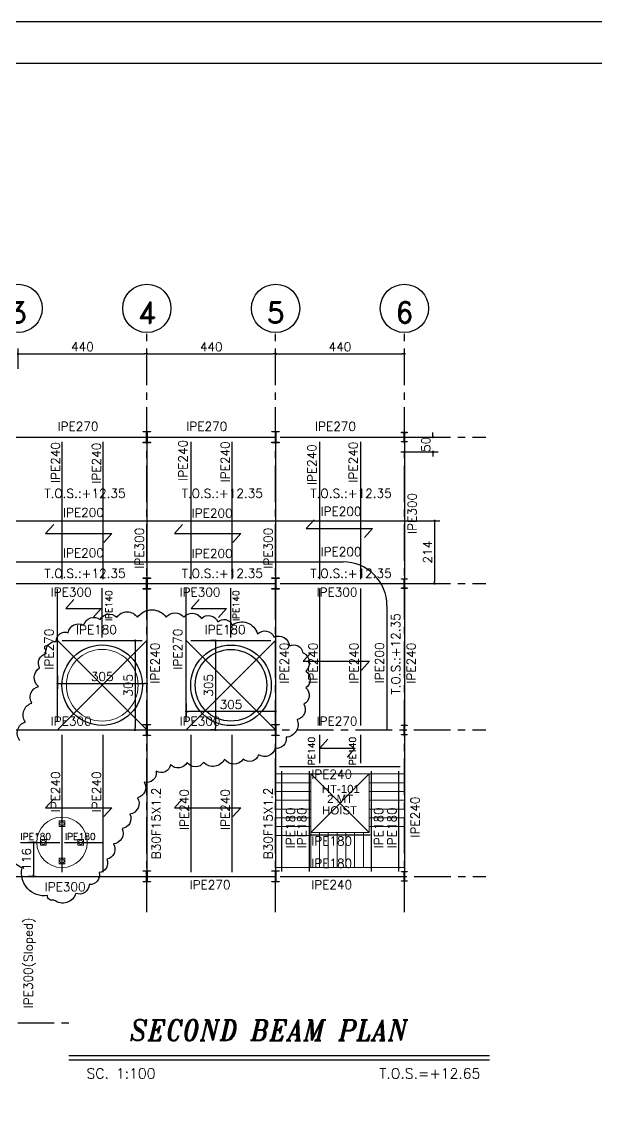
# Model space of a CAD drawing. Header units: inches. Extents: x 460503 to 460688, y 47570 to 48852.
# Drawn here: x 460528.48 to 460548.1, y 48314.93 to 48352.32 of the extents above; entities that cross this region are included whole.
import ezdxf
from ezdxf.enums import TextEntityAlignment as Align

# ---------------------------------------------------------------- set-up
doc = ezdxf.new("R2010")
doc.units = ezdxf.units.IN
doc.header["$MEASUREMENT"] = 0
for name, pattern in [('CENTER', [2, 1.25, -0.25, 0.25, -0.25]), ('chained', [24, 10.909091, -6, 1.090909, -6]), ('DASHDOTX2', [2, 1, -0.5, 0, -0.5]), ('HIDDEN', [0.375, 0.25, -0.125])]:
    doc.linetypes.add(name, pattern=pattern)
for name, color, linetype, lineweight in [('0 - CIVIL', 8, 'Continuous', 0), ('EQUIPMENT', 142, 'Continuous', 15), ('TEXT', 250, 'Continuous', 30)]:
    doc.layers.add(name, color=color, linetype=linetype, lineweight=lineweight)
for name, color, linetype in [('1', 1, 'Continuous'), ('3', 3, 'HIDDEN'), ('3G', 3, 'Continuous'), ('4C', 4, 'Continuous'), ('6M', 6, 'Continuous'), ('AA_CUT OUT', 74, 'Continuous'), ('Ax', 1, 'DASHDOTX2'), ('AXE', 1, 'CENTER'), ('DIM', 8, 'Continuous'), ('lateral brace', 5, 'Continuous'), ('Layer4', 118, 'Continuous'), ('wall', 4, 'Continuous')]:
    doc.layers.add(name, color=color, linetype=linetype)
doc.styles.add('ITALICT', font='italict')
doc.styles.add('ROMAND', font='ROMAND.shx')
doc.styles.add('ROMANS', font='ROMANS', dxfattribs={"width": 0.8})
doc.styles.add('ROMANT', font='romant')
doc.styles.add('SES-ARIAL', font='arial.ttf')
doc.dimstyles.new('1-100', dxfattribs={"dimtxt": 0.3, "dimasz": 0.08, "dimexe": 0.18, "dimexo": 0.0625, "dimgap": 0.09, "dimtad": 1, "dimdec": 0, "dimlfac": 100, "dimdsep": 46, "dimtxsty": 'ROMANT', "dimblk": 'DOT', "dimcen": 0.09, "dimclrd": 1, "dimclre": 1, "dimclrt": 3, "dimadec": 0, "dimazin": 0, "dimtfac": 1, "dimtdec": 0, "dimtix": 1, "dimtofl": 0, "dimtmove": 2, "dimatfit": 3, "dimldrblk": 'DOT', "dimfxl": 1, "dimtolj": 1, "dimarcsym": 0})

# ---------------------------------------------------------------- blocks, each defined once
blk = doc.blocks.new('DOT')
at = {"layer": 'DIM', "color": 0, "linetype": 'ByBlock'}
blk.add_line((-0.5, 0), (-1, 0), dxfattribs=at)
at = {"layer": 'DIM', "color": 0, "linetype": 'ByBlock', "const_width": 0.5}
blk.add_lwpolyline([(-0.25, 0, 1), (0.25, 0, 1)], format="xyb", close=True, dxfattribs=at)
blk = doc.blocks.new('*D241')
at = {"layer": 'Defpoints', "color": 0, "transparency": 16777216}
for p in [(460532.745, 48340.993), (460528.345, 48340.416), (460532.745, 48340.416)]:
    blk.add_point(p, dxfattribs=at)
at = {"layer": 'wall', "color": 1, "lineweight": -2, "transparency": 16777216}
for p, q in [((460528.345, 48340.478), (460528.345, 48341.173)), ((460532.745, 48340.478), (460532.745, 48341.173)), ((460528.425, 48340.993), (460532.665, 48340.993))]:
    blk.add_line(p, q, dxfattribs=at)
at = {"layer": 'wall', "color": 1, "lineweight": -2, "transparency": 16777216, "xscale": 0.08, "yscale": 0.08, "zscale": 0.08, "rotation": 180}
blk.add_blockref('DOT', (460528.345, 48340.993), dxfattribs=at)
at = {"layer": 'wall', "color": 1, "lineweight": -2, "transparency": 16777216, "xscale": 0.08, "yscale": 0.08, "zscale": 0.08}
blk.add_blockref('DOT', (460532.745, 48340.993), dxfattribs=at)
at = {"layer": 'wall', "color": 3, "transparency": 16777216, "insert": (460530.545, 48341.233), "char_height": 0.3, "attachment_point": 5, "style": 'ROMANT'}
blk.add_mtext('\\A1;440', dxfattribs=at)
blk = doc.blocks.new('_Dot')
at = {"layer": 'DIM', "color": 0, "lineweight": -2}
blk.add_line((-0.5, 0), (-1, 0), dxfattribs=at)
at = {"layer": 'DIM', "color": 0, "const_width": 0.5}
blk.add_lwpolyline([(-0.25, 0, 1), (0.25, 0, 1)], format="xyb", close=True, dxfattribs=at)
blk = doc.blocks.new('*D242')
at = {"layer": 'Defpoints', "color": 0, "transparency": 16777216}
for p in [(460537.145, 48340.991), (460532.745, 48340.416), (460537.145, 48340.416)]:
    blk.add_point(p, dxfattribs=at)
at = {"layer": 'wall', "color": 1, "lineweight": -2, "transparency": 16777216}
for p, q in [((460532.745, 48340.478), (460532.745, 48341.171)), ((460537.145, 48340.478), (460537.145, 48341.171)), ((460532.825, 48340.991), (460537.065, 48340.991))]:
    blk.add_line(p, q, dxfattribs=at)
at = {"layer": 'wall', "color": 1, "lineweight": -2, "transparency": 16777216, "xscale": 0.08, "yscale": 0.08, "zscale": 0.08, "rotation": 180}
blk.add_blockref('DOT', (460532.745, 48340.991), dxfattribs=at)
at = {"layer": 'wall', "color": 1, "lineweight": -2, "transparency": 16777216, "xscale": 0.08, "yscale": 0.08, "zscale": 0.08}
blk.add_blockref('DOT', (460537.145, 48340.991), dxfattribs=at)
at = {"layer": 'wall', "color": 3, "transparency": 16777216, "insert": (460534.945, 48341.231), "char_height": 0.3, "attachment_point": 5, "style": 'ROMANT'}
blk.add_mtext('\\A1;440', dxfattribs=at)
blk = doc.blocks.new('*D243')
at = {"layer": 'Defpoints', "color": 0, "transparency": 16777216}
for p in [(460541.545, 48340.991), (460537.145, 48340.416), (460541.545, 48340.416)]:
    blk.add_point(p, dxfattribs=at)
at = {"layer": 'wall', "color": 1, "lineweight": -2, "transparency": 16777216}
for p, q in [((460537.145, 48340.478), (460537.145, 48341.171)), ((460541.545, 48340.478), (460541.545, 48341.171)), ((460537.225, 48340.991), (460541.465, 48340.991))]:
    blk.add_line(p, q, dxfattribs=at)
at = {"layer": 'wall', "color": 1, "lineweight": -2, "transparency": 16777216, "xscale": 0.08, "yscale": 0.08, "zscale": 0.08, "rotation": 180}
blk.add_blockref('DOT', (460537.145, 48340.991), dxfattribs=at)
at = {"layer": 'wall', "color": 1, "lineweight": -2, "transparency": 16777216, "xscale": 0.08, "yscale": 0.08, "zscale": 0.08}
blk.add_blockref('DOT', (460541.545, 48340.991), dxfattribs=at)
at = {"layer": 'wall', "color": 3, "transparency": 16777216, "insert": (460539.345, 48341.231), "char_height": 0.3, "attachment_point": 5, "style": 'ROMANT'}
blk.add_mtext('\\A1;440', dxfattribs=at)
blk = doc.blocks.new('*D246')
at = {"layer": 'Defpoints', "color": 0, "transparency": 16777216}
for p in [(460534.092, 48329.113), (460534.092, 48328.776), (460537.145, 48329.113)]:
    blk.add_point(p, dxfattribs=at)
at = {"layer": 'wall', "color": 1, "lineweight": -2, "transparency": 16777216}
for p, q in [((460534.092, 48329.05), (460534.092, 48328.596)), ((460537.065, 48328.776), (460534.172, 48328.776)), ((460537.145, 48329.05), (460537.145, 48328.596))]:
    blk.add_line(p, q, dxfattribs=at)
at = {"layer": 'wall', "color": 1, "lineweight": -2, "transparency": 16777216, "xscale": 0.08, "yscale": 0.08, "zscale": 0.08, "rotation": 180}
blk.add_blockref('DOT', (460534.092, 48328.776), dxfattribs=at)
at = {"layer": 'wall', "color": 1, "lineweight": -2, "transparency": 16777216, "xscale": 0.08, "yscale": 0.08, "zscale": 0.08}
blk.add_blockref('DOT', (460537.145, 48328.776), dxfattribs=at)
at = {"layer": 'wall', "color": 3, "transparency": 16777216, "insert": (460535.619, 48329.016), "char_height": 0.3, "attachment_point": 5, "style": 'ROMANT'}
blk.add_mtext('\\A1;305', dxfattribs=at)
blk = doc.blocks.new('*D247')
at = {"layer": 'Defpoints', "color": 0, "transparency": 16777216}
for p in [(460535.168, 48331.196), (460535.095, 48328.147), (460535.168, 48328.147)]:
    blk.add_point(p, dxfattribs=at)
at = {"layer": 'wall', "color": 1, "lineweight": -2, "transparency": 16777216}
for p, q in [((460535.105, 48331.196), (460534.915, 48331.196)), ((460535.095, 48331.116), (460535.095, 48328.227)), ((460535.105, 48328.147), (460534.915, 48328.147))]:
    blk.add_line(p, q, dxfattribs=at)
at = {"layer": 'wall', "color": 1, "lineweight": -2, "transparency": 16777216, "xscale": 0.08, "yscale": 0.08, "zscale": 0.08}
for p, rotation in [((460535.095, 48331.196), 90), ((460535.095, 48328.147), 270)]:
    blk.add_blockref('DOT', p, dxfattribs=dict(at, rotation=rotation))
at = {"layer": 'wall', "color": 3, "transparency": 16777216, "insert": (460534.855, 48329.671), "char_height": 0.3, "attachment_point": 5, "rotation": 90, "style": 'ROMANT'}
blk.add_mtext('\\A1;305', dxfattribs=at)
blk = doc.blocks.new('*D248')
at = {"layer": 'Defpoints', "color": 0, "transparency": 16777216}
for p in [(460529.696, 48330.066), (460532.745, 48330.066), (460532.745, 48329.73)]:
    blk.add_point(p, dxfattribs=at)
at = {"layer": 'wall', "color": 1, "lineweight": -2, "transparency": 16777216}
for p, q in [((460529.696, 48330.004), (460529.696, 48329.55)), ((460532.745, 48330.004), (460532.745, 48329.55)), ((460529.776, 48329.73), (460532.665, 48329.73))]:
    blk.add_line(p, q, dxfattribs=at)
at = {"layer": 'wall', "color": 1, "lineweight": -2, "transparency": 16777216, "xscale": 0.08, "yscale": 0.08, "zscale": 0.08, "rotation": 180}
blk.add_blockref('DOT', (460529.696, 48329.73), dxfattribs=at)
at = {"layer": 'wall', "color": 1, "lineweight": -2, "transparency": 16777216, "xscale": 0.08, "yscale": 0.08, "zscale": 0.08}
blk.add_blockref('DOT', (460532.745, 48329.73), dxfattribs=at)
at = {"layer": 'wall', "color": 3, "transparency": 16777216, "insert": (460531.221, 48329.97), "char_height": 0.3, "attachment_point": 5, "style": 'ROMANT'}
blk.add_mtext('\\A1;305', dxfattribs=at)
blk = doc.blocks.new('*D249')
at = {"layer": 'Defpoints', "color": 0, "transparency": 16777216}
for p in [(460532.336, 48331.196), (460532.336, 48328.147), (460532.349, 48328.147)]:
    blk.add_point(p, dxfattribs=at)
at = {"layer": 'wall', "color": 1, "lineweight": -2, "transparency": 16777216}
for p, q in [((460532.349, 48331.116), (460532.349, 48328.227)), ((460532.398, 48331.196), (460532.529, 48331.196)), ((460532.398, 48328.147), (460532.529, 48328.147))]:
    blk.add_line(p, q, dxfattribs=at)
at = {"layer": 'wall', "color": 1, "lineweight": -2, "transparency": 16777216, "xscale": 0.08, "yscale": 0.08, "zscale": 0.08}
for p, rotation in [((460532.349, 48331.196), 90), ((460532.349, 48328.147), 270)]:
    blk.add_blockref('DOT', p, dxfattribs=dict(at, rotation=rotation))
at = {"layer": 'wall', "color": 3, "transparency": 16777216, "insert": (460532.109, 48329.671), "char_height": 0.3, "attachment_point": 5, "rotation": 90, "style": 'ROMANT'}
blk.add_mtext('\\A1;305', dxfattribs=at)
blk = doc.blocks.new('*U798')
at = {"layer": '0 - CIVIL'}
blk.add_lwpolyline([(-0.095, 0.095), (0.095, 0.095), (0.095, -0.095), (-0.095, -0.095)], close=True, dxfattribs=at)
blk.add_circle((0, 0), 0.0712, dxfattribs=at)
blk = doc.blocks.new('*U797')
at = {"layer": '0 - CIVIL', "color": 0, "linetype": 'ByBlock', "lineweight": -2}
for p, rotation in [((1473.389, 208.514), 270), ((1474.029, 207.875), 180), ((1473.389, 207.236), 90)]:
    blk.add_blockref('*U798', p, dxfattribs=dict(at, rotation=rotation))
blk.add_blockref('*U798', (1472.75, 207.875), dxfattribs=at)
blk = doc.blocks.new('*D803')
at = {"layer": 'Defpoints', "color": 0, "transparency": 16777216}
for p in [(460529.02, 48324.308), (460528.872, 48323.147), (460529.02, 48323.147)]:
    blk.add_point(p, dxfattribs=at)
at = {"layer": 'wall', "color": 1, "lineweight": -2, "transparency": 16777216}
for p, q in [((460528.957, 48324.308), (460528.692, 48324.308)), ((460528.872, 48324.228), (460528.872, 48323.227)), ((460528.957, 48323.147), (460528.692, 48323.147))]:
    blk.add_line(p, q, dxfattribs=at)
at = {"layer": 'wall', "color": 1, "lineweight": -2, "transparency": 16777216, "xscale": 0.08, "yscale": 0.08, "zscale": 0.08}
for p, rotation in [((460528.872, 48324.308), 90), ((460528.872, 48323.147), 270)]:
    blk.add_blockref('DOT', p, dxfattribs=dict(at, rotation=rotation))
at = {"layer": 'wall', "color": 3, "transparency": 16777216, "insert": (460528.632, 48323.728), "char_height": 0.3, "attachment_point": 5, "rotation": 90, "style": 'ROMANT'}
blk.add_mtext('\\A1;116', dxfattribs=at)
blk = doc.blocks.new('*D804')
at = {"layer": 'Defpoints', "color": 0, "transparency": 16777216}
for p in [(460541.472, 48335.287), (460541.417, 48333.147), (460542.577, 48333.147)]:
    blk.add_point(p, dxfattribs=at)
at = {"layer": 'wall', "color": 1, "lineweight": -2, "transparency": 16777216}
for p, q in [((460541.535, 48335.287), (460542.757, 48335.287)), ((460542.577, 48335.207), (460542.577, 48333.227)), ((460541.48, 48333.147), (460542.757, 48333.147))]:
    blk.add_line(p, q, dxfattribs=at)
at = {"layer": 'wall', "color": 1, "lineweight": -2, "transparency": 16777216, "xscale": 0.08, "yscale": 0.08, "zscale": 0.08}
for p, rotation in [((460542.577, 48335.287), 90), ((460542.577, 48333.147), 270)]:
    blk.add_blockref('DOT', p, dxfattribs=dict(at, rotation=rotation))
at = {"layer": 'wall', "color": 3, "transparency": 16777216, "insert": (460542.337, 48334.217), "char_height": 0.3, "attachment_point": 5, "rotation": 90, "style": 'ROMANT'}
blk.add_mtext('\\A1;214', dxfattribs=at)
blk = doc.blocks.new('*D813')
at = {"layer": 'Defpoints', "color": 0, "transparency": 16777216}
for p in [(460541.417, 48338.147), (460541.362, 48337.647), (460542.521, 48337.647)]:
    blk.add_point(p, dxfattribs=at)
at = {"layer": 'wall', "color": 1, "lineweight": -2, "transparency": 16777216}
for p, q in [((460541.48, 48338.147), (460542.701, 48338.147)), ((460542.521, 48338.227), (460542.521, 48338.307)), ((460541.425, 48337.647), (460542.701, 48337.647)), ((460542.521, 48337.567), (460542.521, 48337.487))]:
    blk.add_line(p, q, dxfattribs=at)
at = {"layer": 'wall', "color": 1, "lineweight": -2, "transparency": 16777216, "xscale": 0.08, "yscale": 0.08, "zscale": 0.08}
for p, rotation in [((460542.521, 48338.147), 270), ((460542.521, 48337.647), 90)]:
    blk.add_blockref('DOT', p, dxfattribs=dict(at, rotation=rotation))
at = {"layer": 'wall', "color": 3, "transparency": 16777216, "insert": (460542.281, 48337.897), "char_height": 0.3, "attachment_point": 5, "rotation": 90, "style": 'ROMANT'}
blk.add_mtext('\\A1;50', dxfattribs=at)

msp = doc.modelspace()

# ---------------------------------------------------------------- hatches: boundary and pattern name
for points in [[(460532.73786958, 48338.32167934), (460532.72639335, 48338.32167934, 0.4144144444), (460532.73786958, 48338.31019524)], [(460532.75286958, 48338.32167934), (460532.76434581, 48338.32167934, -0.4144144444), (460532.75286958, 48338.31019524)], [(460537.13786958, 48338.32167934), (460537.12639335, 48338.32167934, 0.4144144444), (460537.13786958, 48338.31019524)], [(460537.15286958, 48338.32167934), (460537.16434581, 48338.32167934, -0.4144144444), (460537.15286958, 48338.31019524)], [(460541.53786958, 48338.29667934), (460541.52639335, 48338.29667934, 0.4144144444), (460541.53786958, 48338.28519524)], [(460541.55286958, 48338.29667934), (460541.56434581, 48338.29667934, -0.4144144444), (460541.55286958, 48338.28519524)], [(460532.73786958, 48337.97163984), (460532.72639335, 48337.97163984, -0.4144144444), (460532.73786958, 48337.98312394)], [(460532.75286958, 48337.97163984), (460532.76434581, 48337.97163984, 0.4144144444), (460532.75286958, 48337.98312394)], [(460537.13786958, 48337.97163984), (460537.12639335, 48337.97163984, -0.4144144444), (460537.13786958, 48337.98312394)], [(460537.15286958, 48337.97163984), (460537.16434581, 48337.97163984, 0.4144144444), (460537.15286958, 48337.98312394)], [(460541.53786958, 48337.99663984), (460541.52639335, 48337.99663984, -0.4144144444), (460541.53786958, 48338.00812394)], [(460541.55286958, 48337.99663984), (460541.56434581, 48337.99663984, 0.4144144444), (460541.55286958, 48338.00812394)], [(460532.73786958, 48333.32167934), (460532.72639335, 48333.32167934, 0.4144144444), (460532.73786958, 48333.31019524)], [(460532.75286958, 48333.32167934), (460532.76434581, 48333.32167934, -0.4144144444), (460532.75286958, 48333.31019524)], [(460537.13786958, 48333.32167934), (460537.12639335, 48333.32167934, 0.4144144444), (460537.13786958, 48333.31019524)], [(460537.15286958, 48333.32167934), (460537.16434581, 48333.32167934, -0.4144144444), (460537.15286958, 48333.31019524)], [(460541.53786958, 48333.29667934), (460541.52639335, 48333.29667934, 0.4144144444), (460541.53786958, 48333.28519524)], [(460541.55286958, 48333.29667934), (460541.56434581, 48333.29667934, -0.4144144444), (460541.55286958, 48333.28519524)], [(460532.73786958, 48332.97163984), (460532.72639335, 48332.97163984, -0.4144144444), (460532.73786958, 48332.98312394)], [(460532.75286958, 48332.97163984), (460532.76434581, 48332.97163984, 0.4144144444), (460532.75286958, 48332.98312394)], [(460537.13786958, 48332.97163984), (460537.12639335, 48332.97163984, -0.4144144444), (460537.13786958, 48332.98312394)], [(460537.15286958, 48332.97163984), (460537.16434581, 48332.97163984, 0.4144144444), (460537.15286958, 48332.98312394)], [(460541.53786958, 48332.99663984), (460541.52639335, 48332.99663984, -0.4144144444), (460541.53786958, 48333.00812394)], [(460541.55286958, 48332.99663984), (460541.56434581, 48332.99663984, 0.4144144444), (460541.55286958, 48333.00812394)], [(460532.73786958, 48328.32167934), (460532.72639335, 48328.32167934, 0.4144144444), (460532.73786958, 48328.31019524)], [(460532.75286958, 48328.32167934), (460532.76434581, 48328.32167934, -0.4144144444), (460532.75286958, 48328.31019524)], [(460537.13786958, 48328.32167934), (460537.12639335, 48328.32167934, 0.4144144444), (460537.13786958, 48328.31019524)], [(460537.15286958, 48328.32167934), (460537.16434581, 48328.32167934, -0.4144144444), (460537.15286958, 48328.31019524)], [(460541.53786958, 48328.29667934), (460541.52639335, 48328.29667934, 0.4144144444), (460541.53786958, 48328.28519524)], [(460541.53786958, 48327.99663984), (460541.52639335, 48327.99663984, -0.4144144444), (460541.53786958, 48328.00812394)], [(460541.55286958, 48328.29667934), (460541.56434581, 48328.29667934, -0.4144144444), (460541.55286958, 48328.28519524)], [(460541.55286958, 48327.99663984), (460541.56434581, 48327.99663984, 0.4144144444), (460541.55286958, 48328.00812394)], [(460532.73786958, 48327.97163984), (460532.72639335, 48327.97163984, -0.4144144444), (460532.73786958, 48327.98312394)], [(460532.75286958, 48327.97163984), (460532.76434581, 48327.97163984, 0.4144144444), (460532.75286958, 48327.98312394)], [(460537.13786958, 48327.97163984), (460537.12639335, 48327.97163984, -0.4144144444), (460537.13786958, 48327.98312394)], [(460537.15286958, 48327.97163984), (460537.16434581, 48327.97163984, 0.4144144444), (460537.15286958, 48327.98312394)], [(460532.73786958, 48323.32167934), (460532.72639335, 48323.32167934, 0.4144144444), (460532.73786958, 48323.31019524)], [(460532.75286958, 48323.32167934), (460532.76434581, 48323.32167934, -0.4144144444), (460532.75286958, 48323.31019524)], [(460537.13786958, 48323.32167934), (460537.12639335, 48323.32167934, 0.4144144444), (460537.13786958, 48323.31019524)], [(460537.15286958, 48323.32167934), (460537.16434581, 48323.32167934, -0.4144144444), (460537.15286958, 48323.31019524)], [(460541.53786958, 48323.29667934), (460541.52639335, 48323.29667934, 0.4144144444), (460541.53786958, 48323.28519524)], [(460541.55286958, 48323.29667934), (460541.56434581, 48323.29667934, -0.4144144444), (460541.55286958, 48323.28519524)], [(460532.73786958, 48322.97163984), (460532.72639335, 48322.97163984, -0.4144144444), (460532.73786958, 48322.98312394)], [(460532.75286958, 48322.97163984), (460532.76434581, 48322.97163984, 0.4144144444), (460532.75286958, 48322.98312394)], [(460537.13786958, 48322.97163984), (460537.12639335, 48322.97163984, -0.4144144444), (460537.13786958, 48322.98312394)], [(460537.15286958, 48322.97163984), (460537.16434581, 48322.97163984, 0.4144144444), (460537.15286958, 48322.98312394)], [(460541.53786958, 48322.99663984), (460541.52639335, 48322.99663984, -0.4144144444), (460541.53786958, 48323.00812394)], [(460541.55286958, 48322.99663984), (460541.56434581, 48322.99663984, 0.4144144444), (460541.55286958, 48323.00812394)]]:
    msp.add_hatch(color=1).paths.add_polyline_path(points)

# ---------------------------------------------------------------- linework, layer by layer
at = {"color": 3}
for p, q in [((460528.50334531, 48338.14637729), (460532.61722542, 48338.14637729)), ((460532.90334532, 48338.14667934), (460537.01722543, 48338.14667934)), ((460537.30334532, 48338.14667934), (460541.41722543, 48338.14667934)), ((460529.8453694, 48337.98167934), (460529.8453694, 48333.29363179)), ((460531.24536939, 48337.98137729), (460531.24536939, 48333.29332974)), ((460534.2453694, 48337.98167934), (460534.2453694, 48333.29363179)), ((460535.64536939, 48337.98137729), (460535.64536939, 48333.29332974)), ((460538.6453694, 48337.98167934), (460538.6453694, 48333.29363179)), ((460540.04536939, 48337.98137729), (460540.04536939, 48333.29332974)), ((460523.94536958, 48335.2867408), (460541.53503817, 48335.28698241)), ((460523.94536958, 48333.88606681), (460539.45036026, 48333.88606681)), ((460528.50334531, 48333.14637729), (460532.61722542, 48333.14637729)), ((460529.69600559, 48328.46107272), (460529.69600559, 48332.95092074)), ((460531.22068759, 48331.30416191), (460531.22068759, 48332.98491831)), ((460532.90334532, 48333.14667934), (460537.01722543, 48333.14667934)), ((460534.09227168, 48328.45061536), (460534.09227168, 48332.98535663)), ((460535.61882063, 48331.30416191), (460535.61882063, 48332.98491831)), ((460537.30334532, 48333.14667934), (460541.41722543, 48333.14667934)), ((460538.6453694, 48332.98167934), (460538.6453694, 48328.29363179)), ((460540.04536939, 48332.98137729), (460540.04536939, 48328.29332974)), ((460540.95036026, 48332.38606681), (460540.95036026, 48328.14667934)), ((460529.85201886, 48331.19934351), (460532.58671323, 48331.19934351)), ((460534.25201886, 48331.19934351), (460536.98671323, 48331.19934351)), ((460528.50334531, 48328.14637729), (460532.61722542, 48328.14637729)), ((460532.90334532, 48328.14667934), (460537.01722543, 48328.14667934)), ((460529.8453694, 48327.98167934), (460529.8453694, 48323.29363179)), ((460531.24536939, 48327.98137729), (460531.24536939, 48323.29332974)), ((460534.2453694, 48327.98167934), (460534.2453694, 48323.29363179)), ((460535.64536939, 48327.98137729), (460535.64536939, 48323.29332974)), ((460538.6453696, 48327.98167934), (460538.6453696, 48327.01526101)), ((460540.04536959, 48327.98137729), (460540.04536959, 48327.01495896)), ((460537.27543683, 48326.89947933), (460541.39643164, 48326.89947933)), ((460537.34910567, 48326.73447933), (460537.34910567, 48323.31167934)), ((460538.28630935, 48326.73447933), (460538.28630935, 48323.31167934)), ((460540.40442982, 48326.73447933), (460540.40442982, 48323.31167934)), ((460541.3416335, 48326.73447933), (460541.3416335, 48323.31167934)), ((460528.43116879, 48324.30837729), (460529.77797117, 48324.30837729)), ((460529.93116863, 48324.30837729), (460531.22400168, 48324.30837729)), ((460538.31643961, 48324.5669852), (460540.38107215, 48324.5669852)), ((460532.90334532, 48323.14667934), (460537.01722543, 48323.14667934)), ((460537.30334532, 48323.14667934), (460541.41722543, 48323.14667934))]:
    msp.add_line(p, q, dxfattribs=at)
at = {"color": 6}
for p, q in [((460532.74536958, 48337.98167934), (460532.74536958, 48333.31167934)), ((460537.14536958, 48337.98167934), (460537.14536958, 48333.31167934)), ((460541.54536958, 48337.98167934), (460541.54536958, 48333.31167934)), ((460532.74536958, 48332.98167934), (460532.74536958, 48328.31167934)), ((460537.14536958, 48332.98167934), (460537.14536958, 48328.31167934)), ((460541.54536958, 48332.98167934), (460541.54536958, 48328.31167934)), ((460532.74536958, 48327.98167934), (460532.74536958, 48323.31167934)), ((460537.14536958, 48327.98167934), (460537.14536958, 48323.31167934)), ((460541.54536958, 48327.98167934), (460541.54536958, 48323.31167934)), ((460528.50334531, 48323.14637729), (460532.61722542, 48323.14637729))]:
    msp.add_line(p, q, dxfattribs=at)
at = {"color": 1, "linetype": 'Continuous'}
for p, q in [((460529.28625112, 48334.85531249, -0.00499999), (460529.5629123, 48335.15986252, -0.00499999)), ((460533.68625112, 48334.85531249, -0.00499999), (460533.9629123, 48335.15986252, -0.00499999)), ((460538.18957143, 48335.0220873, -0.00499999), (460538.46623262, 48335.32663733, -0.00499999)), ((460529.28625112, 48334.85531249, -0.00499999), (460531.55486929, 48334.85531249, -0.00499999)), ((460531.27820811, 48334.55076246, -0.00499999), (460531.55486929, 48334.85531249, -0.00499999)), ((460533.68625112, 48334.85531249, -0.00499999), (460535.95486929, 48334.85531249, -0.00499999)), ((460535.67820811, 48334.55076246, -0.00499999), (460535.95486929, 48334.85531249, -0.00499999)), ((460538.18957143, 48335.0220873, -0.00499999), (460540.45818961, 48335.0220873, -0.00499999)), ((460540.18152843, 48334.71753728, -0.00499999), (460540.45818961, 48335.0220873, -0.00499999)), ((460529.97730959, 48332.29559084, -0.00499999), (460530.25397078, 48332.60014087, -0.00499999)), ((460534.25587416, 48332.29559084, -0.00499999), (460534.53253534, 48332.60014087, -0.00499999)), ((460529.97730959, 48332.29559084, -0.00499999), (460531.18921305, 48332.29559084, -0.00499999)), ((460530.91255186, 48331.99104082, -0.00499999), (460531.18921305, 48332.29559084, -0.00499999)), ((460534.25587416, 48332.29559084, -0.00499999), (460535.46777761, 48332.29559084, -0.00499999)), ((460535.19111643, 48331.99104082, -0.00499999), (460535.46777761, 48332.29559084, -0.00499999)), ((460538.08625112, 48330.49168976, -0.00499999), (460538.3629123, 48330.79623979, -0.00499999)), ((460538.08625112, 48330.49168976, -0.00499999), (460540.35486929, 48330.49168976, -0.00499999)), ((460540.07820811, 48330.18713973, -0.00499999), (460540.35486929, 48330.49168976, -0.00499999)), ((460538.65434925, 48327.52440439, -0.00499999), (460538.93101043, 48327.82895442, -0.00499999)), ((460538.65434925, 48327.52440439, -0.00499999), (460539.8662527, 48327.52440439, -0.00499999)), ((460539.58959152, 48327.21985436, -0.00499999), (460539.8662527, 48327.52440439, -0.00499999)), ((460529.28625112, 48325.49168976, -0.00499999), (460529.5629123, 48325.79623979, -0.00499999)), ((460533.68625112, 48325.49168976, -0.00499999), (460533.9629123, 48325.79623979, -0.00499999)), ((460529.28625112, 48325.49168976, -0.00499999), (460531.55486929, 48325.49168976, -0.00499999)), ((460531.27820811, 48325.18713973, -0.00499999), (460531.55486929, 48325.49168976, -0.00499999)), ((460533.68625112, 48325.49168976, -0.00499999), (460535.95486929, 48325.49168976, -0.00499999)), ((460535.67820811, 48325.18713973, -0.00499999), (460535.95486929, 48325.49168976, -0.00499999))]:
    msp.add_line(p, q, dxfattribs=at)
at = {"color": 1}
msp.add_lwpolyline([(460528.40610339, 48327.78621671, -0.52056705), (460528.59408976, 48328.4247517, -0.52056705), (460528.59408976, 48328.4247517, -0.52056705), (460528.81966285, 48329.06329193, -0.52056705), (460528.81966285, 48329.06329193, -0.52056705), (460529.04523594, 48329.62670854, -0.52056705), (460529.04523594, 48329.62670854, -0.52056705), (460529.08283145, 48330.26524876, -0.52056705), (460529.08283145, 48330.26524876, -0.52056705), (460529.30841334, 48330.75354177, -0.52056705), (460529.30841334, 48330.75354177, -0.52056705), (460529.64677298, 48331.16671116, -0.52056705), (460529.64677298, 48331.16671116, -0.52056705), (460530.06033244, 48331.46720037, -0.52056705), (460530.06033244, 48331.46720037, -0.52056705), (460530.58666965, 48331.73012777, -0.52056705), (460530.58666965, 48331.73012777, -0.52056705), (460531.15061117, 48331.91793157, -0.52056705), (460531.15061117, 48331.91793157, -0.52056705), (460531.7145527, 48331.99305518, -0.52056705), (460531.7145527, 48331.99305518, -0.52056705), (460532.42887628, 48331.99305518, -0.52056705), (460532.42887628, 48331.99305518, -0.52056705), (460533.40636847, 48331.99305518, -0.52056705), (460533.40636847, 48331.99305518, -0.52056705), (460534.00790551, 48331.99305518, -0.52056705), (460534.00790551, 48331.99305518, -0.52056705), (460534.60944255, 48331.95549337, -0.52056705), (460534.60944255, 48331.95549337, -0.52056705), (460535.17338407, 48331.84281319, -0.52056705), (460535.17338407, 48331.84281319, -0.52056705), (460535.66213456, 48331.73012777, -0.52056705), (460535.66213456, 48331.73012777, -0.52056705), (460536.52684021, 48331.42963857, -0.52056705), (460536.52684021, 48331.42963857, -0.52056705), (460537.09078173, 48331.31695838, -0.52056705), (460537.09078173, 48331.31695838, -0.52056705), (460537.61711894, 48331.01646917, -0.52056705), (460537.61711894, 48331.01646917, -0.52056705), (460538.06827392, 48330.79110357, -0.52056705), (460538.06827392, 48330.79110357, -0.52056705), (460538.18106046, 48330.15256335, -0.52056705), (460538.18106046, 48330.15256335, -0.52056705), (460538.18106046, 48329.58914674, -0.52056705), (460538.18106046, 48329.58914674, -0.52056705), (460538.10586943, 48329.02573012, -0.52056705), (460538.10586943, 48329.02573012, -0.52056705), (460537.88029634, 48328.49987531, -0.52056705), (460537.88029634, 48328.49987531, -0.52056705), (460537.5043324, 48327.89889689, -0.52056705), (460537.5043324, 48327.89889689, -0.52056705), (460537.12837725, 48327.52328931, -0.52056705), (460537.12837725, 48327.52328931, -0.52056705), (460536.56443572, 48327.29792371, -0.52056705), (460536.56443572, 48327.29792371, -0.52056705), (460536.03808971, 48327.14767649, -0.52056705), (460536.03808971, 48327.14767649, -0.52056705), (460535.39895716, 48327.14767649, -0.52056705), (460535.39895716, 48327.14767649, -0.52056705), (460534.68463358, 48327.03499107, -0.52056705), (460534.68463358, 48327.03499107, -0.52056705), (460534.12069205, 48327.03499107, -0.52056705), (460534.12069205, 48327.03499107, -0.52056705), (460533.55675933, 48326.95987269, -0.52056705), (460533.55675933, 48326.95987269, -0.52056705), (460533.06800883, 48326.73450709, -0.52056705), (460533.06800883, 48326.73450709, -0.52056705), (460532.65444937, 48326.35889427, -0.52056705), (460532.65444937, 48326.35889427, -0.52056705), (460532.42887628, 48325.83303947, -0.52056705), (460532.42887628, 48325.83303947, -0.52056705), (460532.16570768, 48325.26962285, -0.52056705), (460532.16570768, 48325.26962285, -0.52056705), (460531.90253027, 48324.78132985, -0.52056705), (460531.90253027, 48324.78132985, -0.52056705), (460531.60176615, 48324.25547504, -0.52056705), (460531.60176615, 48324.25547504, -0.52056705), (460531.37619306, 48323.72962023, -0.52056705), (460531.37619306, 48323.72962023, -0.52056705), (460531.11301566, 48323.2788838, -0.52056705), (460531.11301566, 48323.2788838, -0.52056705), (460530.77465602, 48322.86571441, -0.52056705), (460530.77465602, 48322.86571441, -0.52056705), (460530.32350105, 48322.5652252, -0.52056705), (460530.32350105, 48322.5652252, -0.52056705), (460529.57158195, 48322.3398596, -0.52056705), (460529.57158195, 48322.3398596, -0.52056705), (460529.34600886, 48322.49010159, -0.52056705), (460528.48130321, 48323.42913102, -0.52056705), (460528.48130321, 48323.42913102, -0.52056705), (460528.21812581, 48325.11938086, -0.52056705)], format="xyb", dxfattribs=at)
at = {"color": 0, "linetype": 'chained', "ltscale": 10}
for centre in [(460531.21695358, 48329.67509534), (460535.6206875, 48329.67136142)]:
    msp.add_circle(centre, 1.37463355, dxfattribs=at)
at = {"color": 3}
msp.add_arc((460539.45036026, 48332.38606681), 1.5, 0, 90, dxfattribs=at)
at = {"layer": '0 - CIVIL', "color": 143, "true_color": 0x7aafdf}
msp.add_circle((460529.8453694, 48324.30837729), 0.862, dxfattribs=at)
at = {"layer": '1'}
msp.add_lwpolyline([(460507.46120186, 48294.2756538), (460588.72955203, 48294.2756538), (460588.72955203, 48350.90865043), (460507.46120186, 48350.90865043)], close=True, dxfattribs=at)
at = {"layer": '3G', "linetype": 'ByBlock'}
msp.add_line((460530.08485569, 48316.88177969), (460544.45057043, 48316.88177969), dxfattribs=at)
at = {"layer": '3G'}
msp.add_line((460530.09767665, 48316.88177969), (460544.45057043, 48316.88177969), dxfattribs=at)
for points in [[(460532.62036958, 48337.95667934), (460532.62036958, 48337.97167934), (460532.73786958, 48337.97167934), (460532.73786958, 48338.32167934), (460532.62036958, 48338.32167934), (460532.62036958, 48338.33667934), (460532.87036958, 48338.33667934), (460532.87036958, 48338.32167934), (460532.75286958, 48338.32167934), (460532.75286958, 48337.97167934), (460532.87036958, 48337.97167934), (460532.87036958, 48337.95667934)], [(460537.02036958, 48337.95667934), (460537.02036958, 48337.97167934), (460537.13786958, 48337.97167934), (460537.13786958, 48338.32167934), (460537.02036958, 48338.32167934), (460537.02036958, 48338.33667934), (460537.27036958, 48338.33667934), (460537.27036958, 48338.32167934), (460537.15286958, 48338.32167934), (460537.15286958, 48337.97167934), (460537.27036958, 48337.97167934), (460537.27036958, 48337.95667934)], [(460541.44536958, 48337.98167934), (460541.44536958, 48337.99667934), (460541.53786958, 48337.99667934), (460541.53786958, 48338.29667934), (460541.44536958, 48338.29667934), (460541.44536958, 48338.31167934), (460541.64536958, 48338.31167934), (460541.64536958, 48338.29667934), (460541.55286958, 48338.29667934), (460541.55286958, 48337.99667934), (460541.64536958, 48337.99667934), (460541.64536958, 48337.98167934)], [(460532.62036958, 48332.95667934), (460532.62036958, 48332.97167934), (460532.73786958, 48332.97167934), (460532.73786958, 48333.32167934), (460532.62036958, 48333.32167934), (460532.62036958, 48333.33667934), (460532.87036958, 48333.33667934), (460532.87036958, 48333.32167934), (460532.75286958, 48333.32167934), (460532.75286958, 48332.97167934), (460532.87036958, 48332.97167934), (460532.87036958, 48332.95667934)], [(460537.02036958, 48332.95667934), (460537.02036958, 48332.97167934), (460537.13786958, 48332.97167934), (460537.13786958, 48333.32167934), (460537.02036958, 48333.32167934), (460537.02036958, 48333.33667934), (460537.27036958, 48333.33667934), (460537.27036958, 48333.32167934), (460537.15286958, 48333.32167934), (460537.15286958, 48332.97167934), (460537.27036958, 48332.97167934), (460537.27036958, 48332.95667934)], [(460541.44536958, 48332.98167934), (460541.44536958, 48332.99667934), (460541.53786958, 48332.99667934), (460541.53786958, 48333.29667934), (460541.44536958, 48333.29667934), (460541.44536958, 48333.31167934), (460541.64536958, 48333.31167934), (460541.64536958, 48333.29667934), (460541.55286958, 48333.29667934), (460541.55286958, 48332.99667934), (460541.64536958, 48332.99667934), (460541.64536958, 48332.98167934)], [(460532.62036958, 48327.95667934), (460532.62036958, 48327.97167934), (460532.73786958, 48327.97167934), (460532.73786958, 48328.32167934), (460532.62036958, 48328.32167934), (460532.62036958, 48328.33667934), (460532.87036958, 48328.33667934), (460532.87036958, 48328.32167934), (460532.75286958, 48328.32167934), (460532.75286958, 48327.97167934), (460532.87036958, 48327.97167934), (460532.87036958, 48327.95667934)], [(460537.02036958, 48327.95667934), (460537.02036958, 48327.97167934), (460537.13786958, 48327.97167934), (460537.13786958, 48328.32167934), (460537.02036958, 48328.32167934), (460537.02036958, 48328.33667934), (460537.27036958, 48328.33667934), (460537.27036958, 48328.32167934), (460537.15286958, 48328.32167934), (460537.15286958, 48327.97167934), (460537.27036958, 48327.97167934), (460537.27036958, 48327.95667934)], [(460541.44536958, 48327.98167934), (460541.44536958, 48327.99667934), (460541.53786958, 48327.99667934), (460541.53786958, 48328.29667934), (460541.44536958, 48328.29667934), (460541.44536958, 48328.31167934), (460541.64536958, 48328.31167934), (460541.64536958, 48328.29667934), (460541.55286958, 48328.29667934), (460541.55286958, 48327.99667934), (460541.64536958, 48327.99667934), (460541.64536958, 48327.98167934)], [(460532.62036958, 48322.95667934), (460532.62036958, 48322.97167934), (460532.73786958, 48322.97167934), (460532.73786958, 48323.32167934), (460532.62036958, 48323.32167934), (460532.62036958, 48323.33667934), (460532.87036958, 48323.33667934), (460532.87036958, 48323.32167934), (460532.75286958, 48323.32167934), (460532.75286958, 48322.97167934), (460532.87036958, 48322.97167934), (460532.87036958, 48322.95667934)], [(460537.02036958, 48322.95667934), (460537.02036958, 48322.97167934), (460537.13786958, 48322.97167934), (460537.13786958, 48323.32167934), (460537.02036958, 48323.32167934), (460537.02036958, 48323.33667934), (460537.27036958, 48323.33667934), (460537.27036958, 48323.32167934), (460537.15286958, 48323.32167934), (460537.15286958, 48322.97167934), (460537.27036958, 48322.97167934), (460537.27036958, 48322.95667934)], [(460541.44536958, 48322.98167934), (460541.44536958, 48322.99667934), (460541.53786958, 48322.99667934), (460541.53786958, 48323.29667934), (460541.44536958, 48323.29667934), (460541.44536958, 48323.31167934), (460541.64536958, 48323.31167934), (460541.64536958, 48323.29667934), (460541.55286958, 48323.29667934), (460541.55286958, 48322.99667934), (460541.64536958, 48322.99667934), (460541.64536958, 48322.98167934)]]:
    msp.add_lwpolyline(points, close=True, dxfattribs=at)
for centre, start, end in [((460532.73786958, 48338.32167147), 180.157926883, 270.157926883), ((460532.75286958, 48338.32167147), 269.842073117, 359.842073117), ((460532.75286958, 48338.32167147), 269.842073117, 359.842073117), ((460537.13786958, 48338.32167147), 180.157926883, 270.157926883), ((460537.15286958, 48338.32167147), 269.842073117, 359.842073117), ((460537.15286958, 48338.32167147), 269.842073117, 359.842073117), ((460541.53786958, 48338.29667147), 180.157926883, 270.157926883), ((460541.55286958, 48338.29667147), 269.842073117, 359.842073117), ((460541.55286958, 48338.29667147), 269.842073117, 359.842073117), ((460532.73786958, 48337.97164771), 89.842073117, 179.842073117), ((460532.73786958, 48337.97164771), 89.842073117, 179.842073117), ((460532.75286958, 48337.97164771), 0.157926883, 90.157926883), ((460532.75286958, 48337.97164771), 0.157926883, 90.157926883), ((460532.75286958, 48337.97164771), 0.157926883, 90.157926883), ((460537.13786958, 48337.97164771), 89.842073117, 179.842073117), ((460537.13786958, 48337.97164771), 89.842073117, 179.842073117), ((460537.15286958, 48337.97164771), 0.157926883, 90.157926883), ((460537.15286958, 48337.97164771), 0.157926883, 90.157926883), ((460537.15286958, 48337.97164771), 0.157926883, 90.157926883), ((460541.53786958, 48337.99664771), 89.842073117, 179.842073117), ((460541.53786958, 48337.99664771), 89.842073117, 179.842073117), ((460541.55286958, 48337.99664771), 0.157926883, 90.157926883), ((460541.55286958, 48337.99664771), 0.157926883, 90.157926883), ((460541.55286958, 48337.99664771), 0.157926883, 90.157926883), ((460532.73786958, 48333.32167147), 180.157926883, 270.157926883), ((460532.75286958, 48333.32167147), 269.842073117, 359.842073117), ((460532.75286958, 48333.32167147), 269.842073117, 359.842073117), ((460537.13786958, 48333.32167147), 180.157926883, 270.157926883), ((460537.15286958, 48333.32167147), 269.842073117, 359.842073117), ((460537.15286958, 48333.32167147), 269.842073117, 359.842073117), ((460541.53786958, 48333.29667147), 180.157926883, 270.157926883), ((460541.55286958, 48333.29667147), 269.842073117, 359.842073117), ((460541.55286958, 48333.29667147), 269.842073117, 359.842073117), ((460532.73786958, 48332.97164771), 89.842073117, 179.842073117), ((460532.73786958, 48332.97164771), 89.842073117, 179.842073117), ((460532.75286958, 48332.97164771), 0.157926883, 90.157926883), ((460532.75286958, 48332.97164771), 0.157926883, 90.157926883), ((460532.75286958, 48332.97164771), 0.157926883, 90.157926883), ((460537.13786958, 48332.97164771), 89.842073117, 179.842073117), ((460537.13786958, 48332.97164771), 89.842073117, 179.842073117), ((460537.15286958, 48332.97164771), 0.157926883, 90.157926883), ((460537.15286958, 48332.97164771), 0.157926883, 90.157926883), ((460537.15286958, 48332.97164771), 0.157926883, 90.157926883), ((460541.53786958, 48332.99664771), 89.842073117, 179.842073117), ((460541.53786958, 48332.99664771), 89.842073117, 179.842073117), ((460541.55286958, 48332.99664771), 0.157926883, 90.157926883), ((460541.55286958, 48332.99664771), 0.157926883, 90.157926883), ((460541.55286958, 48332.99664771), 0.157926883, 90.157926883), ((460532.73786958, 48328.32167147), 180.157926883, 270.157926883), ((460532.75286958, 48328.32167147), 269.842073117, 359.842073117), ((460532.75286958, 48328.32167147), 269.842073117, 359.842073117), ((460537.13786958, 48328.32167147), 180.157926883, 270.157926883), ((460537.15286958, 48328.32167147), 269.842073117, 359.842073117), ((460537.15286958, 48328.32167147), 269.842073117, 359.842073117), ((460541.53786958, 48328.29667147), 180.157926883, 270.157926883), ((460541.53786958, 48327.99664771), 89.842073117, 179.842073117), ((460541.53786958, 48327.99664771), 89.842073117, 179.842073117), ((460541.55286958, 48328.29667147), 269.842073117, 359.842073117), ((460541.55286958, 48328.29667147), 269.842073117, 359.842073117), ((460541.55286958, 48327.99664771), 0.157926883, 90.157926883), ((460541.55286958, 48327.99664771), 0.157926883, 90.157926883), ((460541.55286958, 48327.99664771), 0.157926883, 90.157926883), ((460532.73786958, 48327.97164771), 89.842073117, 179.842073117), ((460532.73786958, 48327.97164771), 89.842073117, 179.842073117), ((460532.75286958, 48327.97164771), 0.157926883, 90.157926883), ((460532.75286958, 48327.97164771), 0.157926883, 90.157926883), ((460532.75286958, 48327.97164771), 0.157926883, 90.157926883), ((460537.13786958, 48327.97164771), 89.842073117, 179.842073117), ((460537.13786958, 48327.97164771), 89.842073117, 179.842073117), ((460537.15286958, 48327.97164771), 0.157926883, 90.157926883), ((460537.15286958, 48327.97164771), 0.157926883, 90.157926883), ((460537.15286958, 48327.97164771), 0.157926883, 90.157926883), ((460532.73786958, 48323.32167147), 180.157926883, 270.157926883), ((460532.75286958, 48323.32167147), 269.842073117, 359.842073117), ((460532.75286958, 48323.32167147), 269.842073117, 359.842073117), ((460537.13786958, 48323.32167147), 180.157926883, 270.157926883), ((460537.15286958, 48323.32167147), 269.842073117, 359.842073117), ((460537.15286958, 48323.32167147), 269.842073117, 359.842073117), ((460541.53786958, 48323.29667147), 180.157926883, 270.157926883), ((460541.55286958, 48323.29667147), 269.842073117, 359.842073117), ((460541.55286958, 48323.29667147), 269.842073117, 359.842073117), ((460532.73786958, 48322.97164771), 89.842073117, 179.842073117), ((460532.73786958, 48322.97164771), 89.842073117, 179.842073117), ((460532.75286958, 48322.97164771), 0.157926883, 90.157926883), ((460532.75286958, 48322.97164771), 0.157926883, 90.157926883), ((460532.75286958, 48322.97164771), 0.157926883, 90.157926883), ((460537.13786958, 48322.97164771), 89.842073117, 179.842073117), ((460537.13786958, 48322.97164771), 89.842073117, 179.842073117), ((460537.15286958, 48322.97164771), 0.157926883, 90.157926883), ((460537.15286958, 48322.97164771), 0.157926883, 90.157926883), ((460537.15286958, 48322.97164771), 0.157926883, 90.157926883), ((460541.53786958, 48322.99664771), 89.842073117, 179.842073117), ((460541.53786958, 48322.99664771), 89.842073117, 179.842073117), ((460541.55286958, 48322.99664771), 0.157926883, 90.157926883), ((460541.55286958, 48322.99664771), 0.157926883, 90.157926883), ((460541.55286958, 48322.99664771), 0.157926883, 90.157926883)]:
    msp.add_arc(centre, 0.01147623, start, end, dxfattribs=at)
at = {"layer": '6M', "color": 4}
msp.add_line((460530.08485569, 48317.03234681), (460544.45057043, 48317.03234681), dxfattribs=at)
at = {"layer": 'AA_CUT OUT', "linetype": 'Continuous'}
for p, q in [((460532.74536958, 48331.19604351), (460529.69600559, 48328.14667934)), ((460529.69600559, 48331.19604351), (460532.74536958, 48328.14667934)), ((460537.14536958, 48331.19604351), (460534.09227168, 48328.14667934)), ((460534.09227168, 48331.19604351), (460537.14536958, 48328.14667934))]:
    msp.add_line(p, q, dxfattribs=at)
at = {"layer": 'Ax', "linetype": 'Continuous', "ltscale": 0.5}
for centre in [(460528.34531211, 48342.54294399), (460532.74531212, 48342.54324604), (460537.14531212, 48342.54324604), (460541.54531212, 48342.54324604)]:
    msp.add_circle(centre, 0.825, dxfattribs=at)
at = {"layer": 'AXE'}
for p, q in [((460532.74536958, 48321.92331359), (460532.74536958, 48341.71639824)), ((460537.14536958, 48321.92331359), (460537.14536958, 48341.71639824)), ((460541.54536958, 48321.92331359), (460541.54536958, 48341.71639824)), ((460513.87287725, 48338.14667934), (460544.32640376, 48338.14667934)), ((460513.87284391, 48333.14667934), (460544.32637043, 48333.14667934)), ((460513.87284391, 48328.14667934), (460544.32637043, 48328.14667934)), ((460513.87782358, 48323.14667934), (460544.3313501, 48323.14667934)), ((460514.33344892, 48318.14667934), (460530.11550985, 48318.14667934))]:
    msp.add_line(p, q, dxfattribs=at)
at = {"layer": 'DIM'}
msp.add_lwpolyline([(460506.04537694, 48292.85982888), (460590.14537694, 48292.85982888), (460590.14537694, 48352.32447535), (460506.04537694, 48352.32447535)], close=True, dxfattribs=at)
at = {"layer": 'EQUIPMENT', "color": 1}
for p, q in [((460540.34536959, 48326.64667934), (460538.34536959, 48324.64667934)), ((460540.34536959, 48324.64667934), (460538.34536959, 48326.64667934))]:
    msp.add_line(p, q, dxfattribs=at)
at = {"layer": 'EQUIPMENT'}
for p, q in [((460538.34536959, 48326.34667934), (460537.14536959, 48326.34667934)), ((460540.34536959, 48326.34667934), (460541.54536958, 48326.34667934)), ((460538.34536959, 48326.04667934), (460537.14536959, 48326.04667934)), ((460540.34536959, 48326.04667934), (460541.54536958, 48326.04667934)), ((460538.34536959, 48325.74667934), (460537.14536959, 48325.74667934)), ((460538.34536959, 48325.44667934), (460537.14536959, 48325.44667934)), ((460540.34536959, 48325.74667934), (460541.54536958, 48325.74667934)), ((460540.34536959, 48325.44667934), (460541.54536958, 48325.44667934)), ((460538.34536959, 48325.14667934), (460537.14536959, 48325.14667934)), ((460540.34536959, 48325.14667934), (460541.54536958, 48325.14667934)), ((460538.34536959, 48324.84667934), (460537.14536959, 48324.84667934)), ((460538.34536959, 48324.64667934), (460538.34536959, 48323.44667934)), ((460538.64536959, 48324.64667934), (460538.64536959, 48323.44667934)), ((460538.94536959, 48324.64667934), (460538.94536959, 48323.44667934)), ((460539.24536959, 48324.64667934), (460539.24536959, 48323.44667934)), ((460539.54536959, 48324.64667934), (460539.54536959, 48323.44667934)), ((460539.84536959, 48324.64667934), (460539.84536959, 48323.44667934)), ((460540.14536959, 48324.64667934), (460540.14536959, 48323.44667934)), ((460540.34536959, 48324.84667934), (460541.54536958, 48324.84667934)), ((460538.34536959, 48324.54667934), (460537.14536959, 48324.54667934))]:
    msp.add_line(p, q, dxfattribs=at)
msp.add_lwpolyline([(460537.14536959, 48326.64667934), (460541.54536958, 48326.64667934), (460541.54536958, 48323.44667934), (460537.14536959, 48323.44667934)], close=True, dxfattribs=at)
at = {"layer": 'EQUIPMENT', "color": 1}
msp.add_lwpolyline([(460540.34536959, 48326.64667934), (460540.34536959, 48324.64667934), (460538.34536959, 48324.64667934), (460538.34536959, 48326.64667934)], close=True, dxfattribs=at)
at = {"layer": 'EQUIPMENT'}
for centre in [(460531.2206875, 48329.67136142), (460535.6206875, 48329.67136142)]:
    msp.add_circle(centre, 1.225, dxfattribs=at)
at = {"layer": 'lateral brace'}
msp.add_lwpolyline([(460506.04537694, 48292.85982888), (460590.14537694, 48292.85982888), (460590.14537694, 48352.32447535), (460506.04537694, 48352.32447535)], close=True, dxfattribs=at)
at = {"layer": 'Layer4'}
msp.add_lwpolyline([(460590.14537694, 48352.32447535), (460506.04537694, 48352.32447535), (460506.04537694, 48292.85982888), (460590.14537694, 48292.85982888)], close=True, dxfattribs=at)
at = {"layer": 'TEXT', "color": 253}
msp.add_circle((460535.6206875, 48329.67136142), 1.2248311, dxfattribs=at)

# ---------------------------------------------------------------- block references
at = {"layer": '0 - CIVIL', "xscale": -1, "rotation": 180}
msp.add_blockref('*U797', (459056.45615468, 48532.18339825), dxfattribs=at)

# ---------------------------------------------------------------- texts
at = {"layer": '3', "color": 3, "style": 'ROMAND'}
for s, p in [('3', (460528.34768775, 48342.40254125, 0.00000001)), ('4', (460532.74768776, 48342.40284329, 0.00000001)), ('5', (460537.14768776, 48342.40284329, 0.00000001)), ('6', (460541.54768776, 48342.40284329, 0.00000001))]:
    msp.add_text(s, height=0.7299072, dxfattribs=at).set_placement(p, align=Align.MIDDLE_CENTER)
at = {"layer": '3G', "style": 'ROMANS'}
for s, p in [('SC. 1:100', (460530.68426693, 48316.24099131)), ('T.O.S.=+12.65', (460540.68893943, 48316.24099131))]:
    msp.add_text(s, height=0.35, dxfattribs=at).set_placement(p)
at = {"layer": '4C', "style": 'ITALICT', "width": 0.9}
msp.add_text('SECOND BEAM PLAN', height=0.7, dxfattribs=at).set_placement((460532.16021132, 48317.54511257))
at = {"layer": 'TEXT', "color": 2, "style": 'ROMANT'}
for s, height, rotation, p in [('IPE270', 0.302224371, 0.081705483, (460529.69352872, 48338.36008403, 0.00000016)), ('IPE270', 0.302224371, 0.081705483, (460534.09352873, 48338.36038608, 0.00000016)), ('IPE270', 0.302224371, 0.081705483, (460538.49352873, 48338.36038608, 0.00000016)), ('IPE240', 0.302224371, 90.081705482, (460529.77545746, 48336.58131062, 0.00000016)), ('IPE240', 0.302224371, 90.081705482, (460531.17545745, 48336.55530443, 0.00000016)), ('IPE240', 0.302224371, 90.081705482, (460534.13230683, 48336.65315988, 0.00000016)), ('IPE240', 0.302224371, 90.081705482, (460535.57545745, 48336.60284054, 0.00000016)), ('IPE240', 0.302224371, 90.081705482, (460538.5374622, 48336.50566974, 0.00000016)), ('IPE240', 0.302224371, 90.081705482, (460539.94672606, 48336.59367412, 0.00000016)), ('T.O.S.:+12.35', 0.3022243714, 0.081705483, (460529.24848785, 48336.07227717, 0.00000016)), ('T.O.S.:+12.35', 0.3022243714, 0.081705483, (460533.93977053, 48336.07227717, 0.00000016)), ('T.O.S.:+12.35', 0.3022243714, 0.081705483, (460538.33977053, 48336.07227717, 0.00000016)), ('IPE300', 0.302224371, 90.081705482, (460541.96227498, 48334.84218158, 0.00000016)), ('IPE200', 0.302224371, 0.081705483, (460529.87904794, 48335.41814462, 0.00000016)), ('IPE200', 0.302224371, 0.081705483, (460534.27904794, 48335.39841718, 0.00000016)), ('IPE200', 0.302224371, 0.081705483, (460538.67904794, 48335.45839902, 0.00000016)), ('IPE300', 0.302224371, 90.081705482, (460532.64207699, 48333.6512507, 0.00000016)), ('IPE300', 0.302224371, 90.081705482, (460537.04207699, 48333.6512507, 0.00000016)), ('IPE200', 0.302224371, 0.081705483, (460538.67904794, 48334.08035546, 0.00000016)), ('IPE200', 0.302224371, 0.081705483, (460529.87904794, 48334.04010106, 0.00000016)), ('IPE200', 0.302224371, 0.081705483, (460534.27904794, 48334.02037362, 0.00000016)), ('T.O.S.:+12.35', 0.3022243714, 0.081705483, (460529.24848785, 48333.34037461, 0.00000016)), ('T.O.S.:+12.35', 0.3022243714, 0.081705483, (460533.93977053, 48333.34037461, 0.00000016)), ('T.O.S.:+12.35', 0.3022243714, 0.081705483, (460538.33977053, 48333.34037461, 0.00000016)), ('IPE300', 0.302224371, 0.081705483, (460529.46121073, 48332.6998516, 0.00000016)), ('IPE140', 0.226668279, 90.081705482, (460531.55822897, 48331.86331491, 0.00000012)), ('IPE300', 0.302224371, 0.081705483, (460533.86121073, 48332.6998516, 0.00000016)), ('IPE140', 0.226668279, 90.081705482, (460535.90574856, 48331.86331491, 0.00000012)), ('IPE300', 0.302224371, 0.081705483, (460538.54282672, 48332.6998516, 0.00000016)), ('T.O.S.:+12.35', 0.3022243714, 90.081705482, (460541.402115, 48329.35968374, 0.00000016)), ('IPE270', 0.302224371, 90.081705482, (460529.55748389, 48330.20640813, 0.00000016)), ('IPE180', 0.302224371, 0.081705483, (460530.32185747, 48331.41891289, 0.00000016)), ('IPE270', 0.302224371, 90.081705482, (460533.95374998, 48330.20640813, 0.00000016)), ('IPE180', 0.302224371, 0.081705483, (460534.72185747, 48331.41891289, 0.00000016)), ('IPE240', 0.302224371, 90.081705482, (460533.17804493, 48329.72967183, 0.00000016)), ('IPE240', 0.302224371, 90.081705482, (460537.5943631, 48329.72967183, 0.00000016)), ('IPE240', 0.302224371, 90.081705482, (460538.57545746, 48329.72967183, 0.00000016)), ('IPE240', 0.302224371, 90.081705482, (460539.97545745, 48329.72936978, 0.00000016)), ('IPE200', 0.302224371, 90.081705482, (460540.84738773, 48329.73877141, 0.00000016)), ('IPE240', 0.302224371, 90.081705482, (460541.92807773, 48329.72967183, 0.00000016)), ('IPE300', 0.302224371, 0.081705483, (460529.46121073, 48328.29374765, 0.00000016)), ('IPE300', 0.302224371, 0.081705483, (460533.86121073, 48328.29374765, 0.00000016)), ('IPE270', 0.302224371, 0.081705483, (460538.54282672, 48328.29374765, 0.00000016)), ('IPE140', 0.226668279, 90.081705482, (460538.48797702, 48326.86331491, 0.00000012)), ('IPE140', 0.226668279, 90.081705482, (460539.88797701, 48326.86331491, 0.00000012)), ('IPE240', 0.302224371, 90.081705482, (460529.77545746, 48325.33068688, 0.00000016)), ('IPE240', 0.302224371, 90.081705482, (460531.17545745, 48325.33038483, 0.00000016)), ('IPE240', 0.302224371, 0.081705483, (460538.36037129, 48326.48187993, 0.00000016)), ('B30F15X1.2', 0.302224371, 90.081705482, (460533.21537161, 48323.73131567, 0.00000016)), ('IPE240', 0.302224371, 90.081705482, (460534.17545746, 48324.72967183, 0.00000016)), ('IPE240', 0.302224371, 90.081705482, (460535.57545745, 48324.72936978, 0.00000016)), ('B30F15X1.2', 0.302224371, 90.081705482, (460537.04207699, 48323.73131567, 0.00000016)), ('IPE240', 0.302224371, 90.081705482, (460542.06260913, 48324.47323784, 0.00000016)), ('IPE180', 0.302224371, 90.081705482, (460537.80520774, 48324.10724693, 0.00000016)), ('IPE180', 0.302224371, 90.081705482, (460538.19434231, 48324.10724693, 0.00000016)), ('IPE180', 0.302224371, 90.081705482, (460540.81669307, 48324.10724693, 0.00000016)), ('IPE180', 0.302224371, 90.081705482, (460541.27350921, 48324.10724693, 0.00000016)), ('IPE180', 0.226668279, 0.081705483, (460528.42529193, 48324.39444052, 0.00000012)), ('IPE180', 0.226668279, 0.081705483, (460529.94576788, 48324.39444052, 0.00000012)), ('IPE180', 0.302224371, 0.081705483, (460538.36037109, 48324.20169141, 0.00000016)), ('IPE180', 0.302224371, 0.081705483, (460538.36037109, 48323.43850936, 0.00000016)), ('IPE300', 0.302224371, 0.081705483, (460529.25489941, 48322.63671985, 0.00000016)), ('IPE270', 0.302224371, 0.081705483, (460534.20491557, 48322.70918381, 0.00000016)), ('IPE240', 0.302224371, 0.081705483, (460538.36037109, 48322.70918381, 0.00000016)), ('IPE300(Sloped)', 0.3022243714, 90.081705482, (460528.84624735, 48318.64414637, 0.00000016))]:
    msp.add_text(s, height=height, rotation=rotation, dxfattribs=at).set_placement(p)
at = {"layer": 'TEXT', "color": 7, "char_height": 0.28, "attachment_point": 1, "style": 'SES-ARIAL'}
for s, insert in [('HT-101', (460538.7194234, 48326.27262552)), ('2 MT', (460538.90243339, 48325.93259839)), ('HOIST', (460538.73389074, 48325.54234103))]:
    msp.add_mtext_dynamic_manual_height_columns(s, width=1724.795602451, gutter_width=50, heights=[0], dxfattribs=dict(at, insert=insert))

# ---------------------------------------------------------------- dimensions: what is measured, and where the dimension line sits
at = {"layer": 'wall'}
for base, p1, p2, picture, middle in [((460532.74536958, 48340.9932589), (460528.34536958, 48340.4159287), (460532.74536958, 48340.41592871), '*D241', (460530.54536958, 48341.2332589)), ((460537.14536958, 48340.99099025), (460532.74536958, 48340.41592871), (460537.14536958, 48340.41592871), '*D242', (460534.94536958, 48341.23099025)), ((460541.54536958, 48340.99099025), (460537.14536958, 48340.41592871), (460541.54536958, 48340.41592871), '*D243', (460539.34536958, 48341.23099025)), ((460532.74536958, 48329.72974418), (460529.69600559, 48330.0660795), (460532.74536958, 48330.0660795), '*D248', (460531.22068759, 48329.96974418)), ((460534.09227168, 48328.77626352), (460537.14536958, 48329.11259884), (460534.09227168, 48329.11259884), '*D246', (460535.61882063, 48329.01626352))]:
    dim = msp.add_linear_dim(base=base, p1=p1, p2=p2, dimstyle='1-100', dxfattribs=at)
    dim.commit()
    dim.dimension.update_dxf_attribs({"geometry": picture, "text_midpoint": middle})
for base, p1, p2, picture, middle in [((460542.52137214, 48337.64697901), (460541.41722543, 48338.14667934), (460541.36202818, 48337.64697901), '*D813', (460542.28137214, 48337.89682918)), ((460542.57654191, 48333.14667934), (460541.47240014, 48335.28698155), (460541.41722543, 48333.14667934), '*D804', (460542.33654191, 48334.21683044)), ((460532.34887333, 48328.14667934), (460532.33567276, 48331.19604351), (460532.33567276, 48328.14667934), '*D249', (460532.10887333, 48329.67136142)), ((460535.09536594, 48328.14667934), (460535.16796904, 48331.19604351), (460535.16796904, 48328.14667934), '*D247', (460534.85536594, 48329.67136142)), ((460528.87247958, 48323.14667934), (460529.01952725, 48324.30837729), (460529.01952725, 48323.14667934), '*D803', (460528.63247958, 48323.72752831))]:
    dim = msp.add_linear_dim(base=base, p1=p1, p2=p2, angle=90, dimstyle='1-100', dxfattribs=at)
    dim.commit()
    dim.dimension.update_dxf_attribs({"geometry": picture, "text_midpoint": middle})

doc.saveas('drawing.dxf')
